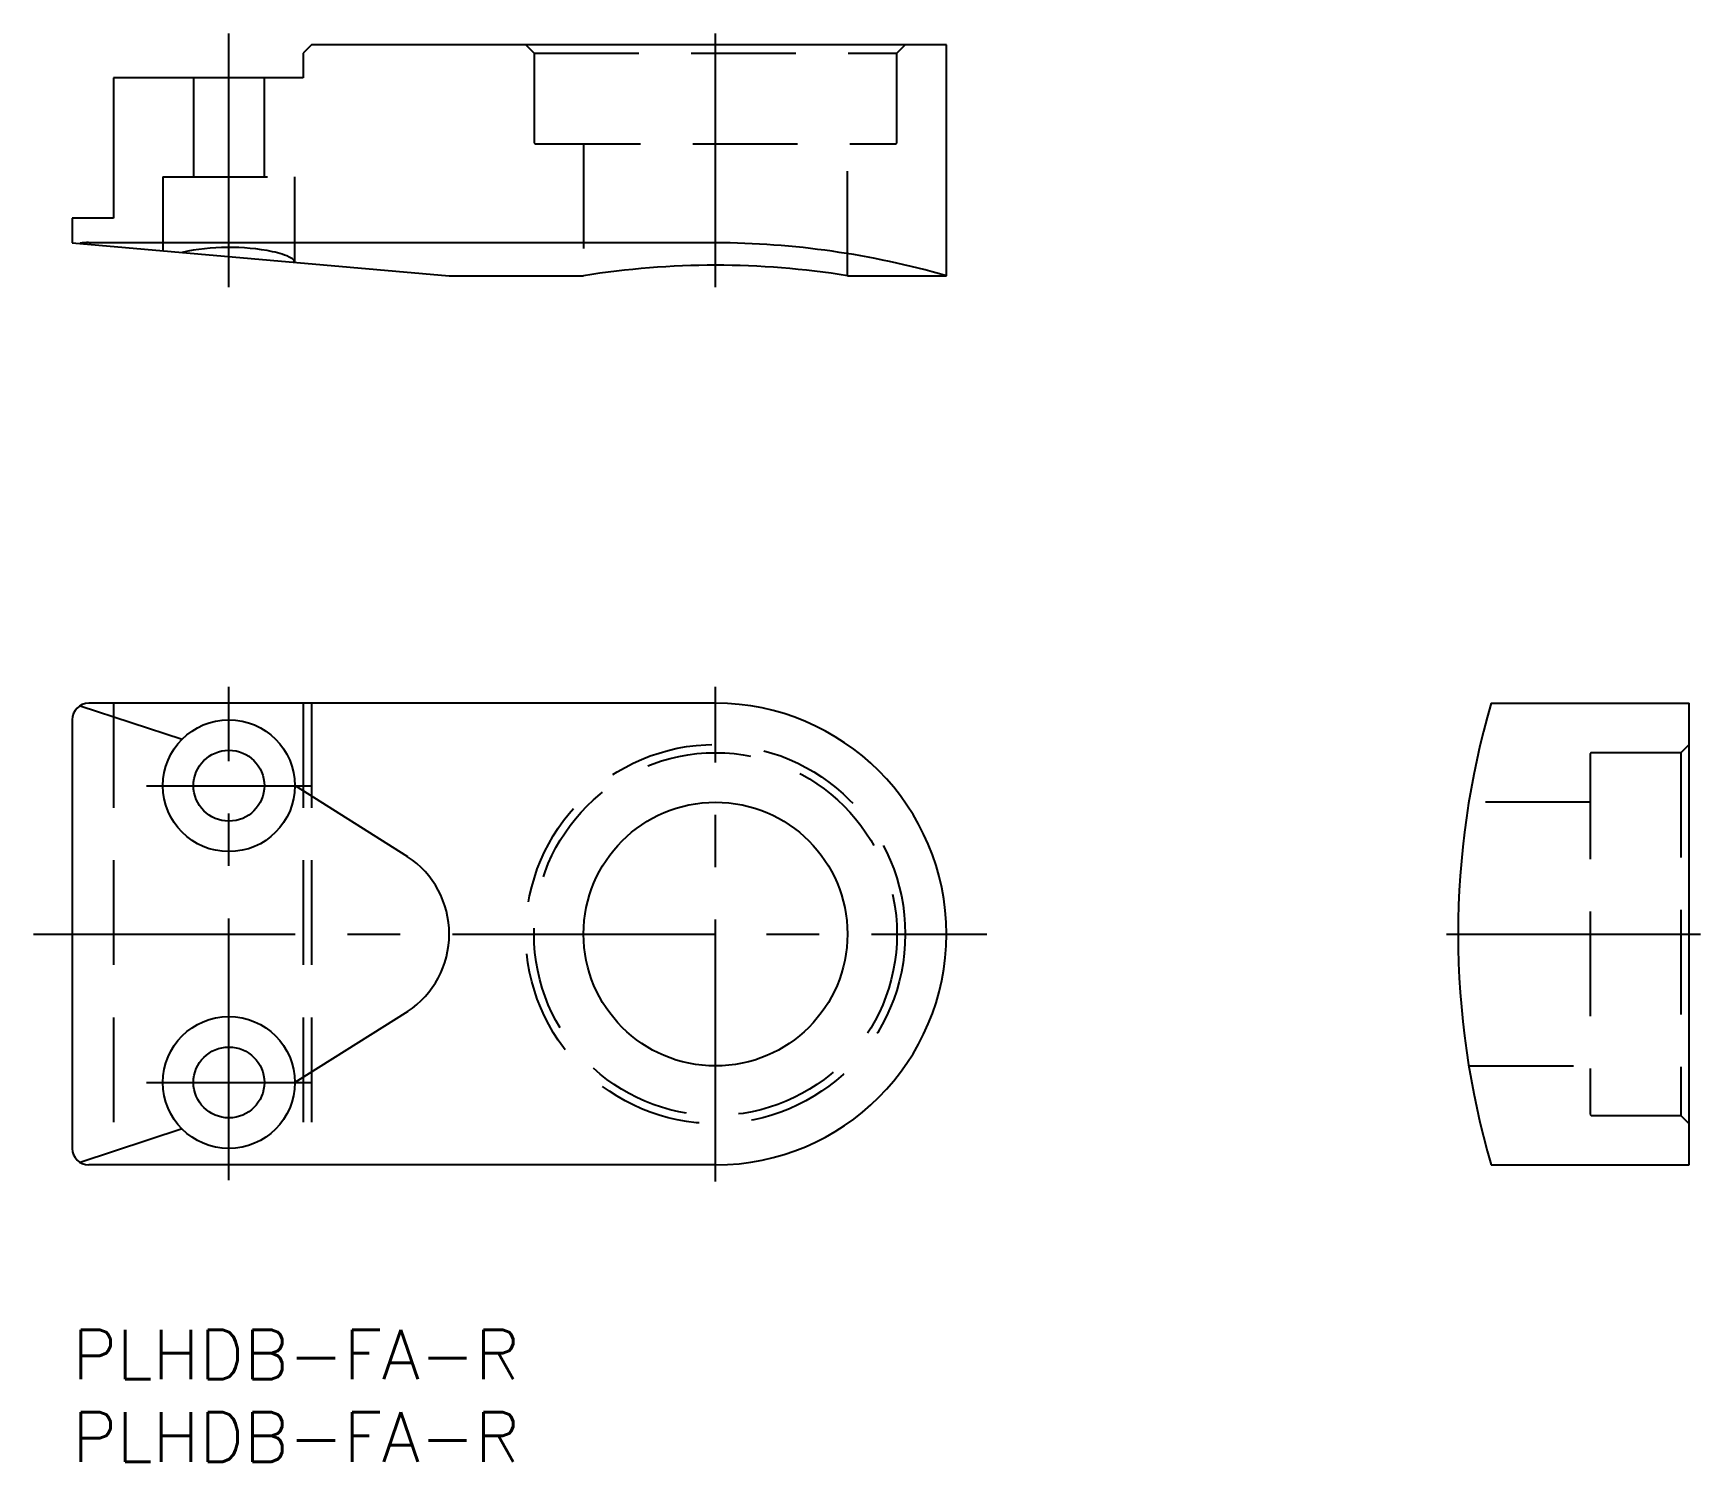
# Model space of a CAD drawing. Extents: x -2 to 99, y -8 to 79.
import ezdxf

# ---------------------------------------------------------------- set-up
doc = ezdxf.new("R2010")
doc.units = 0
doc.header["$LTSCALE"] = 0.5
doc.linetypes.add('CENTER', pattern=[50.8, 31.75, -6.35, 6.35, -6.35])
doc.linetypes.add('DASHED', pattern=[19.05, 12.7, -6.35])
for name, color, linetype in [('MSM_CENTER', 1, 'CENTER'), ('MSM_CONTINUOUS', 7, 'CONTINUOUS'), ('MSM_DASHED', 4, 'DASHED'), ('MSM_PART_NUMBER', 7, 'CONTINUOUS')]:
    doc.layers.add(name, color=color, linetype=linetype)
doc.styles.get("Standard").update_dxf_attribs({"font": 'txt.shx', "height": 3, "bigfont": 'bigfont.shx'})

msp = doc.modelspace()

# ---------------------------------------------------------------- linework, layer by layer
at = {"layer": 'MSM_CENTER'}
for p, q in [((9.5, 63.23), (9.5, 78.63)), ((39, 63.23), (39, 78.63)), ((9.5, 9.08), (9.5, 39)), ((39, 9), (39, 39)), ((4.5, 33), (14.5, 33)), ((-2.35, 24), (55.44, 24)), ((83.32, 24), (98.72, 24)), ((4.5, 15), (14.5, 15))]:
    msp.add_line(p, q, dxfattribs=at)
at = {"layer": 'MSM_CONTINUOUS'}
for p, q in [((14.5, 77.93), (14, 77.43)), ((53, 77.93), (14.5, 77.93)), ((53, 63.93), (53, 77.93)), ((14, 77.43), (14, 75.93)), ((14, 75.93), (2.5, 75.93)), ((2.5, 75.93), (2.5, 67.43)), ((2.5, 67.43), (0, 67.43)), ((0, 67.43), (0, 65.93)), ((0, 65.93), (22.86, 63.93)), ((39, 65.93), (1, 65.93)), ((22.86, 63.93), (31, 63.93)), ((47, 63.93), (53, 63.93)), ((0.48, 37.85), (6.66, 35.82)), ((39, 38), (1, 38)), ((86.02, 38), (98.02, 38)), ((98.02, 10), (98.02, 38)), ((0, 37), (0, 11)), ((20.34, 28.69), (13.5, 33.01)), ((20.34, 19.31), (13.5, 14.99)), ((6.66, 12.18), (0.48, 10.15)), ((39, 10), (1, 10)), ((86.02, 10), (98.02, 10))]:
    msp.add_line(p, q, dxfattribs=at)
for centre, radius in [((9.5, 33), 4), ((9.5, 33), 2.15), ((39, 24), 8), ((9.5, 15), 4), ((9.5, 15), 2.15)]:
    msp.add_circle(centre, radius, dxfattribs=at)
for centre, radius, start, end in [((0.98, 62.91), 3.03, 89.7023, 99.5741), ((38.8, 14.53), 51.4, 73.964, 89.7769), ((9.51, 52.09), 13.56, 78.7581, 102.1251), ((11.45, 61.51), 3.94, 62.3402, 79.7747), ((13.08, 64.61), 0.443, 18.463, 62.5163), ((39, 14.56), 50.01, 80.7958, 99.2042), ((1, 37), 1, 90, 180), ((39, 24), 14, 270, 90), ((134.04, 24), 50.02, 163.7456, 196.2544), ((17.23, 24), 5.63, 303.4905, 56.5095), ((1, 11), 1, 180, 270)]:
    msp.add_arc(centre, radius, start, end, dxfattribs=at)
at = {"layer": 'MSM_DASHED'}
for p, q in [((27.5, 77.93), (28, 77.43)), ((50, 77.43), (50.5, 77.93)), ((28, 77.43), (28, 72.03)), ((28, 77.43), (50, 77.43)), ((50, 72.03), (50, 77.43)), ((7.35, 75.93), (7.35, 69.93)), ((11.65, 69.93), (11.65, 75.93)), ((28.1, 71.93), (49.9, 71.93)), ((31, 71.93), (31, 63.93)), ((47, 63.93), (47, 71.93)), ((5.5, 69.93), (13.5, 69.93)), ((5.5, 69.93), (5.5, 65.45)), ((13.5, 64.75), (13.5, 69.93)), ((2.5, 38), (2.5, 10)), ((14, 38), (14, 10)), ((14.5, 38), (14.5, 10)), ((98.02, 35.5), (97.52, 35)), ((92.02, 34.9), (92.02, 13.1)), ((97.52, 35), (92.12, 35)), ((97.52, 35), (97.52, 13)), ((92.02, 32), (84.67, 32)), ((84.67, 16), (92.02, 16)), ((92.12, 13), (97.52, 13)), ((97.52, 13), (98.02, 12.5))]:
    msp.add_line(p, q, dxfattribs=at)
for radius in [11.5, 11]:
    msp.add_circle((39, 24), radius, dxfattribs=at)
for centre, start, end in [((28.1, 72.03), 180, 270), ((49.9, 72.03), 270, 0), ((92.12, 34.9), 90, 180), ((92.12, 13.1), 180, 270)]:
    msp.add_arc(centre, 0.1, start, end, dxfattribs=at)

# ---------------------------------------------------------------- texts
at = {"layer": 'MSM_PART_NUMBER'}
for p in [(0, -3), (0, -8)]:
    msp.add_text('PLHDB-FA-R', height=3, dxfattribs=at).set_placement(p)

doc.saveas('drawing.dxf')
